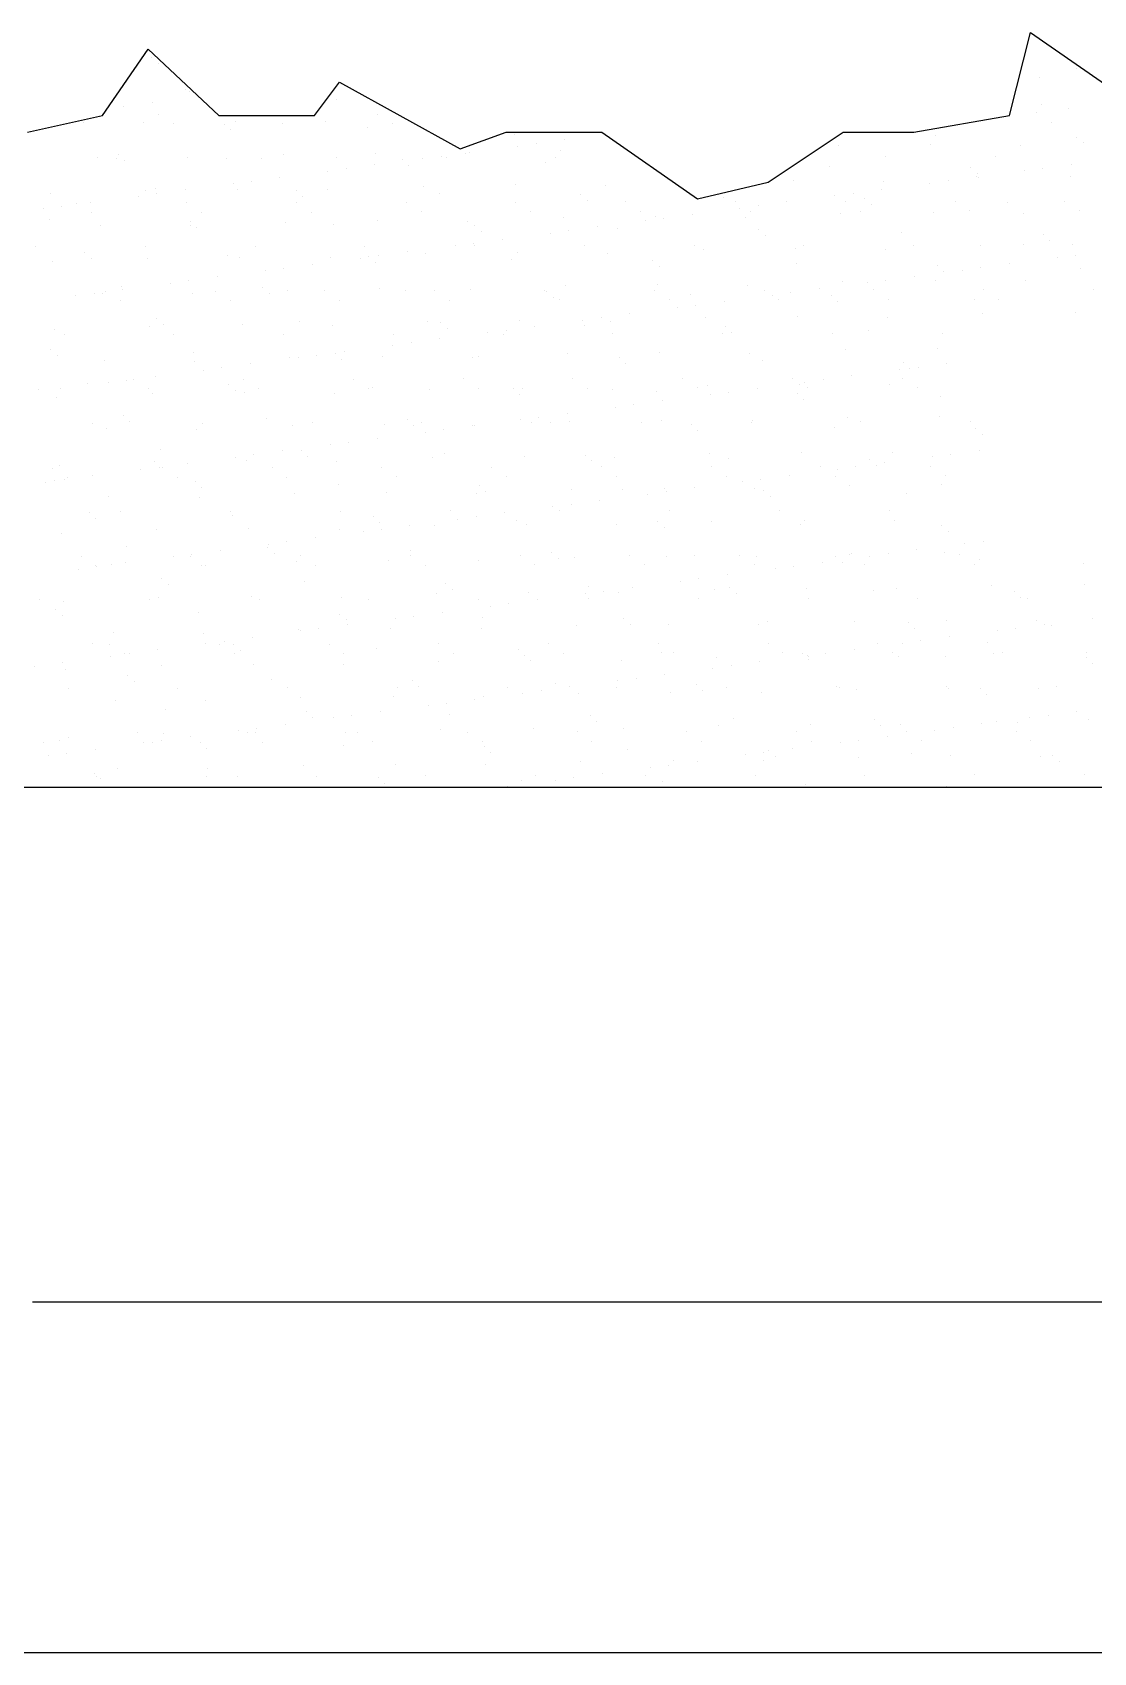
# Model space of a CAD drawing. Extents: x -115 to 23, y 4 to 69.
# Drawn here: x -16.477 to -14.972, y 44.039 to 46.338 of the extents above; entities that cross this region are included whole.
import ezdxf

# ---------------------------------------------------------------- set-up
doc = ezdxf.new("R2010")
doc.units = 0
doc.header["$MEASUREMENT"] = 0
doc.layers.get('0').update_dxf_attribs({"linetype": 'CONTINUOUS'})
doc.layers.add('DETALHES', color=6, linetype='CONTINUOUS')

msp = doc.modelspace()

# ---------------------------------------------------------------- linework, layer by layer
at = {"color": 0}
for p, q in [((-16.3072, 46.3016), (-16.3072, 46.3016)), ((-16.298, 46.2931), (-16.298, 46.2931)), ((-14.996, 46.2868), (-14.996, 46.2868)), ((-15.0489, 46.2737), (-15.0489, 46.2737)), ((-16.2592, 46.2563), (-16.2592, 46.2563)), ((-16.2545, 46.2533), (-16.2545, 46.2533)), ((-16.0452, 46.2431), (-16.0452, 46.2431)), ((-16.3469, 46.2322), (-16.3469, 46.2322)), ((-16.3063, 46.2376), (-16.3063, 46.2376)), ((-16.2983, 46.2211), (-16.2983, 46.2211)), ((-15.9869, 46.2217), (-15.9869, 46.2217)), ((-15.0526, 46.2234), (-15.0526, 46.2234)), ((-15.0452, 46.2348), (-15.0452, 46.2348)), ((-15.0071, 46.2295), (-15.0071, 46.2295)), ((-16.4048, 46.2094), (-16.4048, 46.2094)), ((-16.3195, 46.21), (-16.3195, 46.21)), ((-16.2772, 46.2077), (-16.2772, 46.2077)), ((-16.2047, 46.2076), (-16.2047, 46.2076)), ((-16.1955, 46.1992), (-16.1955, 46.1992)), ((-16.1886, 46.2117), (-16.1886, 46.2117)), ((-16.1215, 46.208), (-16.1215, 46.208)), ((-16.0607, 46.2111), (-16.0607, 46.2111)), ((-16.0017, 46.2032), (-16.0017, 46.2032)), ((-15.9658, 46.2083), (-15.9658, 46.2083)), ((-15.0315, 46.21), (-15.0315, 46.21)), ((-15.7924, 46.1931), (-15.7924, 46.1931)), ((-15.7885, 46.1763), (-15.7885, 46.1763)), ((-15.7624, 46.1797), (-15.7624, 46.1797)), ((-15.7218, 46.1851), (-15.7218, 46.1851)), ((-15.3334, 46.1766), (-15.3334, 46.1766)), ((-15.2025, 46.1783), (-15.2025, 46.1783)), ((-15.1955, 46.1909), (-15.1955, 46.1909)), ((-15.0746, 46.1777), (-15.0746, 46.1777)), ((-14.9954, 46.1892), (-14.9954, 46.1892)), ((-14.9862, 46.1808), (-14.9862, 46.1808)), ((-16.384, 46.1606), (-16.384, 46.1606)), ((-16.357, 46.1591), (-16.357, 46.1591)), ((-16.355, 46.1638), (-16.355, 46.1638)), ((-16.3458, 46.1553), (-16.3458, 46.1553)), ((-16.2561, 46.1599), (-16.2561, 46.1599)), ((-16.2013, 46.1593), (-16.2013, 46.1593)), ((-16.152, 46.1593), (-16.152, 46.1593)), ((-16.121, 46.1648), (-16.121, 46.1648)), ((-16.0456, 46.1596), (-16.0456, 46.1596)), ((-15.991, 46.1496), (-15.991, 46.1496)), ((-15.9901, 46.1665), (-15.9901, 46.1665)), ((-15.9519, 46.1576), (-15.9519, 46.1576)), ((-15.9427, 46.1492), (-15.9427, 46.1492)), ((-15.9231, 46.1586), (-15.9231, 46.1586)), ((-15.897, 46.162), (-15.897, 46.162)), ((-15.8899, 46.1599), (-15.8899, 46.1599)), ((-15.8622, 46.1659), (-15.8622, 46.1659)), ((-15.8564, 46.1674), (-15.8564, 46.1674)), ((-15.7489, 46.1532), (-15.7489, 46.1532)), ((-15.7342, 46.1602), (-15.7342, 46.1602)), ((-15.7272, 46.1707), (-15.7272, 46.1707)), ((-15.2671, 46.161), (-15.2671, 46.161)), ((-15.1113, 46.1613), (-15.1113, 46.1613)), ((-15.0028, 46.1503), (-15.0028, 46.1503)), ((-16.1662, 46.1266), (-16.1662, 46.1266)), ((-16.1256, 46.1319), (-16.1256, 46.1319)), ((-16.0576, 46.1409), (-16.0576, 46.1409)), ((-16.0316, 46.1443), (-16.0316, 46.1443)), ((-15.3978, 46.1272), (-15.3978, 46.1272)), ((-15.3458, 46.1471), (-15.3458, 46.1471)), ((-15.2699, 46.1266), (-15.2699, 46.1266)), ((-15.178, 46.1272), (-15.178, 46.1272)), ((-15.1457, 46.1453), (-15.1457, 46.1453)), ((-15.1373, 46.1326), (-15.1373, 46.1326)), ((-15.1365, 46.1369), (-15.1365, 46.1369)), ((-15.1349, 46.1314), (-15.1349, 46.1314)), ((-15.0694, 46.1415), (-15.0694, 46.1415)), ((-15.0434, 46.1449), (-15.0434, 46.1449)), ((-15.004, 46.1331), (-15.004, 46.1331)), ((-16.4514, 46.1088), (-16.4514, 46.1088)), ((-16.3268, 46.1054), (-16.3268, 46.1054)), ((-16.3164, 46.1137), (-16.3164, 46.1137)), ((-16.3023, 46.1155), (-16.3023, 46.1155)), ((-16.3008, 46.1089), (-16.3008, 46.1089)), ((-16.2602, 46.1142), (-16.2602, 46.1142)), ((-16.1922, 46.1231), (-16.1922, 46.1231)), ((-16.1855, 46.1153), (-16.1855, 46.1153)), ((-16.1022, 46.1137), (-16.1022, 46.1137)), ((-16.093, 46.1053), (-16.093, 46.1053)), ((-16.0576, 46.1147), (-16.0576, 46.1147)), ((-15.9225, 46.1196), (-15.9225, 46.1196)), ((-15.8992, 46.1093), (-15.8992, 46.1093)), ((-15.7916, 46.1213), (-15.7916, 46.1213)), ((-15.6991, 46.1076), (-15.6991, 46.1076)), ((-15.6637, 46.1207), (-15.6637, 46.1207)), ((-15.4961, 46.1032), (-15.4961, 46.1032)), ((-15.3386, 46.1061), (-15.3386, 46.1061)), ((-15.3126, 46.1095), (-15.3126, 46.1095)), ((-15.2719, 46.1149), (-15.2719, 46.1149)), ((-15.204, 46.1238), (-15.204, 46.1238)), ((-16.4614, 46.0877), (-16.4614, 46.0877)), ((-16.4354, 46.0911), (-16.4354, 46.0911)), ((-16.4136, 46.0956), (-16.4136, 46.0956)), ((-16.3947, 46.0965), (-16.3947, 46.0965)), ((-16.3925, 46.0822), (-16.3925, 46.0822)), ((-16.2579, 46.0959), (-16.2579, 46.0959)), ((-16.2368, 46.0825), (-16.2368, 46.0825)), ((-16.1022, 46.0962), (-16.1022, 46.0962)), ((-16.0811, 46.0828), (-16.0811, 46.0828)), ((-15.9465, 46.0965), (-15.9465, 46.0965)), ((-15.9254, 46.0831), (-15.9254, 46.0831)), ((-15.7908, 46.0968), (-15.7908, 46.0968)), ((-15.7697, 46.0833), (-15.7697, 46.0833)), ((-15.6899, 46.0992), (-15.6899, 46.0992)), ((-15.6351, 46.0971), (-15.6351, 46.0971)), ((-15.614, 46.0836), (-15.614, 46.0836)), ((-15.4794, 46.0973), (-15.4794, 46.0973)), ((-15.4732, 46.0884), (-15.4732, 46.0884)), ((-15.4583, 46.0839), (-15.4583, 46.0839)), ((-15.4472, 46.0918), (-15.4472, 46.0918)), ((-15.4065, 46.0971), (-15.4065, 46.0971)), ((-15.3302, 46.0803), (-15.3302, 46.0803)), ((-15.3237, 46.0976), (-15.3237, 46.0976)), ((-15.3026, 46.0842), (-15.3026, 46.0842)), ((-15.296, 46.1015), (-15.296, 46.1015)), ((-15.2868, 46.093), (-15.2868, 46.093)), ((-15.1993, 46.082), (-15.1993, 46.082)), ((-15.168, 46.0979), (-15.168, 46.0979)), ((-15.1469, 46.0845), (-15.1469, 46.0845)), ((-15.093, 46.097), (-15.093, 46.097)), ((-15.0714, 46.0814), (-15.0714, 46.0814)), ((-15.0122, 46.0982), (-15.0122, 46.0982)), ((-14.9912, 46.0847), (-14.9912, 46.0847)), ((-16.4526, 46.0716), (-16.4526, 46.0716)), ((-16.3808, 46.0642), (-16.3808, 46.0642)), ((-16.2529, 46.0636), (-16.2529, 46.0636)), ((-16.2525, 46.0699), (-16.2525, 46.0699)), ((-16.2433, 46.0614), (-16.2433, 46.0614)), ((-16.1179, 46.0685), (-16.1179, 46.0685)), ((-16.0495, 46.0654), (-16.0495, 46.0654)), ((-15.987, 46.0701), (-15.987, 46.0701)), ((-15.8591, 46.0695), (-15.8591, 46.0695)), ((-15.8494, 46.0637), (-15.8494, 46.0637)), ((-15.724, 46.0744), (-15.724, 46.0744)), ((-15.6757, 46.0617), (-15.6757, 46.0617)), ((-15.6464, 46.0593), (-15.6464, 46.0593)), ((-15.6078, 46.0706), (-15.6078, 46.0706)), ((-15.5932, 46.0761), (-15.5932, 46.0761)), ((-15.5818, 46.0741), (-15.5818, 46.0741)), ((-15.5411, 46.0794), (-15.5411, 46.0794)), ((-15.4653, 46.0754), (-15.4653, 46.0754)), ((-15.4463, 46.0576), (-15.4463, 46.0576)), ((-16.1609, 46.0341), (-16.1609, 46.0341)), ((-16.0052, 46.0344), (-16.0052, 46.0344)), ((-15.877, 46.0352), (-15.877, 46.0352)), ((-15.8509, 46.0386), (-15.8509, 46.0386)), ((-15.8495, 46.0347), (-15.8495, 46.0347)), ((-15.8402, 46.0553), (-15.8402, 46.0553)), ((-15.8103, 46.044), (-15.8103, 46.044)), ((-15.7424, 46.0529), (-15.7424, 46.0529)), ((-15.7163, 46.0563), (-15.7163, 46.0563)), ((-15.6938, 46.035), (-15.6938, 46.035)), ((-15.5381, 46.0353), (-15.5381, 46.0353)), ((-15.4371, 46.0491), (-15.4371, 46.0491)), ((-15.3824, 46.0355), (-15.3824, 46.0355)), ((-15.2433, 46.0532), (-15.2433, 46.0532)), ((-15.2267, 46.0358), (-15.2267, 46.0358)), ((-15.1317, 46.0351), (-15.1317, 46.0351)), ((-15.071, 46.0361), (-15.071, 46.0361)), ((-15.0432, 46.0514), (-15.0432, 46.0514)), ((-15.034, 46.043), (-15.034, 46.043)), ((-15.0008, 46.0368), (-15.0008, 46.0368)), ((-16.4723, 46.0336), (-16.4723, 46.0336)), ((-16.4483, 46.0125), (-16.4483, 46.0125)), ((-16.4028, 46.026), (-16.4028, 46.026)), ((-16.3936, 46.0175), (-16.3936, 46.0175)), ((-16.3166, 46.0338), (-16.3166, 46.0338)), ((-16.3132, 46.0173), (-16.3132, 46.0173)), ((-16.1998, 46.0216), (-16.1998, 46.0216)), ((-16.1823, 46.019), (-16.1823, 46.019)), ((-16.0544, 46.0184), (-16.0544, 46.0184)), ((-16.0116, 46.0175), (-16.0116, 46.0175)), ((-15.9997, 46.0198), (-15.9997, 46.0198)), ((-15.9905, 46.0114), (-15.9905, 46.0114)), ((-15.9855, 46.0209), (-15.9855, 46.0209)), ((-15.9449, 46.0263), (-15.9449, 46.0263)), ((-15.9194, 46.0233), (-15.9194, 46.0233)), ((-15.7967, 46.0154), (-15.7967, 46.0154)), ((-15.7885, 46.0249), (-15.7885, 46.0249)), ((-15.6606, 46.0243), (-15.6606, 46.0243)), ((-15.5966, 46.0137), (-15.5966, 46.0137)), ((-15.5255, 46.0292), (-15.5255, 46.0292)), ((-15.3947, 46.0308), (-15.3947, 46.0308)), ((-15.2668, 46.0302), (-15.2668, 46.0302)), ((-15.0233, 46.0181), (-15.0233, 46.0181)), ((-14.9973, 46.0215), (-14.9973, 46.0215)), ((-16.2141, 45.9908), (-16.2141, 45.9908)), ((-16.1461, 45.9998), (-16.1461, 45.9998)), ((-16.1201, 46.0032), (-16.1201, 46.0032)), ((-16.0795, 46.0085), (-16.0795, 46.0085)), ((-15.5874, 46.0053), (-15.5874, 46.0053)), ((-15.3936, 46.0093), (-15.3936, 46.0093)), ((-15.2258, 45.9915), (-15.2258, 45.9915)), ((-15.1935, 46.0076), (-15.1935, 46.0076)), ((-15.1843, 45.9991), (-15.1843, 45.9991)), ((-15.1579, 46.0004), (-15.1579, 46.0004)), ((-15.1319, 46.0038), (-15.1319, 46.0038)), ((-15.0912, 46.0092), (-15.0912, 46.0092)), ((-14.9905, 46.0031), (-14.9905, 46.0031)), ((-16.3893, 45.9677), (-16.3893, 45.9677)), ((-16.3777, 45.9679), (-16.3777, 45.9679)), ((-16.3732, 45.9704), (-16.3732, 45.9704)), ((-16.3501, 45.9777), (-16.3501, 45.9777)), ((-16.3486, 45.9731), (-16.3486, 45.9731)), ((-16.2807, 45.982), (-16.2807, 45.982)), ((-16.2547, 45.9855), (-16.2547, 45.9855)), ((-16.2498, 45.9673), (-16.2498, 45.9673)), ((-16.2175, 45.9707), (-16.2175, 45.9707)), ((-16.15, 45.976), (-16.15, 45.976)), ((-16.1408, 45.9675), (-16.1408, 45.9675)), ((-16.1147, 45.9721), (-16.1147, 45.9721)), ((-16.0618, 45.971), (-16.0618, 45.971)), ((-15.9838, 45.9738), (-15.9838, 45.9738)), ((-15.947, 45.9715), (-15.947, 45.9715)), ((-15.9061, 45.9713), (-15.9061, 45.9713)), ((-15.8559, 45.9732), (-15.8559, 45.9732)), ((-15.7504, 45.9716), (-15.7504, 45.9716)), ((-15.7469, 45.9698), (-15.7469, 45.9698)), ((-15.7209, 45.978), (-15.7209, 45.978)), ((-15.5947, 45.9718), (-15.5947, 45.9718)), ((-15.59, 45.9797), (-15.59, 45.9797)), ((-15.5439, 45.9654), (-15.5439, 45.9654)), ((-15.4621, 45.9791), (-15.4621, 45.9791)), ((-15.439, 45.9721), (-15.439, 45.9721)), ((-15.4011, 45.9684), (-15.4011, 45.9684)), ((-15.3604, 45.9737), (-15.3604, 45.9737)), ((-15.3271, 45.984), (-15.3271, 45.984)), ((-15.2925, 45.9827), (-15.2925, 45.9827)), ((-15.2833, 45.9724), (-15.2833, 45.9724)), ((-15.2665, 45.9861), (-15.2665, 45.9861)), ((-15.1962, 45.9856), (-15.1962, 45.9856)), ((-15.1276, 45.9727), (-15.1276, 45.9727)), ((-15.0683, 45.985), (-15.0683, 45.985)), ((-14.9719, 45.973), (-14.9719, 45.973)), ((-16.4153, 45.9643), (-16.4153, 45.9643)), ((-16.3521, 45.957), (-16.3521, 45.957)), ((-16.1964, 45.9573), (-16.1964, 45.9573)), ((-16.0407, 45.9576), (-16.0407, 45.9576)), ((-15.885, 45.9578), (-15.885, 45.9578)), ((-15.7377, 45.9614), (-15.7377, 45.9614)), ((-15.7293, 45.9581), (-15.7293, 45.9581)), ((-15.5736, 45.9584), (-15.5736, 45.9584)), ((-15.5617, 45.9472), (-15.5617, 45.9472)), ((-15.5357, 45.9507), (-15.5357, 45.9507)), ((-15.495, 45.956), (-15.495, 45.956)), ((-15.4271, 45.965), (-15.4271, 45.965)), ((-15.4179, 45.9587), (-15.4179, 45.9587)), ((-15.3438, 45.9637), (-15.3438, 45.9637)), ((-15.3346, 45.9552), (-15.3346, 45.9552)), ((-15.2622, 45.959), (-15.2622, 45.959)), ((-15.1408, 45.9593), (-15.1408, 45.9593)), ((-15.1065, 45.9593), (-15.1065, 45.9593)), ((-16.3101, 45.921), (-16.3101, 45.921)), ((-16.3003, 45.9321), (-16.3003, 45.9321)), ((-16.2911, 45.9236), (-16.2911, 45.9236)), ((-16.1792, 45.9227), (-16.1792, 45.9227)), ((-16.0973, 45.9276), (-16.0973, 45.9276)), ((-16.0513, 45.922), (-16.0513, 45.922)), ((-15.9162, 45.9269), (-15.9162, 45.9269)), ((-15.8972, 45.9259), (-15.8972, 45.9259)), ((-15.7853, 45.9286), (-15.7853, 45.9286)), ((-15.7642, 45.9206), (-15.7642, 45.9206)), ((-15.6963, 45.9295), (-15.6963, 45.9295)), ((-15.6942, 45.9215), (-15.6942, 45.9215)), ((-15.6702, 45.933), (-15.6702, 45.933)), ((-15.6574, 45.928), (-15.6574, 45.928)), ((-15.6296, 45.9383), (-15.6296, 45.9383)), ((-15.5224, 45.9328), (-15.5224, 45.9328)), ((-15.4941, 45.9198), (-15.4941, 45.9198)), ((-15.3915, 45.9345), (-15.3915, 45.9345)), ((-15.2636, 45.9339), (-15.2636, 45.9339)), ((-15.1286, 45.9388), (-15.1286, 45.9388)), ((-14.9977, 45.9404), (-14.9977, 45.9404)), ((-16.4451, 45.9161), (-16.4451, 45.9161)), ((-16.4319, 45.9084), (-16.4319, 45.9084)), ((-16.2762, 45.9086), (-16.2762, 45.9086)), ((-16.1205, 45.9089), (-16.1205, 45.9089)), ((-15.9648, 45.9092), (-15.9648, 45.9092)), ((-15.9394, 45.8975), (-15.9394, 45.8975)), ((-15.8988, 45.9029), (-15.8988, 45.9029)), ((-15.888, 45.9175), (-15.888, 45.9175)), ((-15.8309, 45.9118), (-15.8309, 45.9118)), ((-15.8091, 45.9095), (-15.8091, 45.9095)), ((-15.8048, 45.9152), (-15.8048, 45.9152)), ((-15.6534, 45.9098), (-15.6534, 45.9098)), ((-15.4977, 45.9101), (-15.4977, 45.9101)), ((-15.4849, 45.9113), (-15.4849, 45.9113)), ((-15.342, 45.9103), (-15.342, 45.9103)), ((-15.2911, 45.9154), (-15.2911, 45.9154)), ((-15.1863, 45.9106), (-15.1863, 45.9106)), ((-16.4506, 45.8882), (-16.4506, 45.8882)), ((-16.4414, 45.8797), (-16.4414, 45.8797)), ((-16.2476, 45.8838), (-16.2476, 45.8838)), ((-16.1116, 45.8758), (-16.1116, 45.8758)), ((-16.1, 45.8764), (-16.1, 45.8764)), ((-16.074, 45.8798), (-16.074, 45.8798)), ((-16.0475, 45.882), (-16.0475, 45.882)), ((-16.0383, 45.8736), (-16.0383, 45.8736)), ((-16.0334, 45.8851), (-16.0334, 45.8851)), ((-15.9807, 45.8775), (-15.9807, 45.8775)), ((-15.9655, 45.8941), (-15.9655, 45.8941)), ((-15.8528, 45.8768), (-15.8528, 45.8768)), ((-15.8445, 45.8776), (-15.8445, 45.8776)), ((-15.7177, 45.8817), (-15.7177, 45.8817)), ((-15.6445, 45.8759), (-15.6445, 45.8759)), ((-15.5869, 45.8834), (-15.5869, 45.8834)), ((-15.459, 45.8828), (-15.459, 45.8828)), ((-15.3239, 45.8876), (-15.3239, 45.8876)), ((-15.193, 45.8893), (-15.193, 45.8893)), ((-16.3745, 45.8715), (-16.3745, 45.8715)), ((-16.2466, 45.8709), (-16.2466, 45.8709)), ((-16.2346, 45.8587), (-16.2346, 45.8587)), ((-16.2086, 45.8621), (-16.2086, 45.8621)), ((-16.168, 45.8674), (-16.168, 45.8674)), ((-15.6352, 45.8675), (-15.6352, 45.8675)), ((-15.4414, 45.8715), (-15.4414, 45.8715)), ((-15.3143, 45.8504), (-15.3143, 45.8504)), ((-15.2464, 45.8593), (-15.2464, 45.8593)), ((-15.2414, 45.8698), (-15.2414, 45.8698)), ((-15.2321, 45.8613), (-15.2321, 45.8613)), ((-15.2204, 45.8627), (-15.2204, 45.8627)), ((-15.1797, 45.8681), (-15.1797, 45.8681)), ((-16.4675, 45.8315), (-16.4675, 45.8315)), ((-16.4371, 45.832), (-16.4371, 45.832)), ((-16.3979, 45.8399), (-16.3979, 45.8399)), ((-16.3692, 45.8409), (-16.3692, 45.8409)), ((-16.3432, 45.8444), (-16.3432, 45.8444)), ((-16.3328, 45.8452), (-16.3328, 45.8452)), ((-16.3118, 45.8318), (-16.3118, 45.8318)), ((-16.3025, 45.8497), (-16.3025, 45.8497)), ((-16.1979, 45.8382), (-16.1979, 45.8382)), ((-16.1886, 45.8297), (-16.1886, 45.8297)), ((-16.1771, 45.8455), (-16.1771, 45.8455)), ((-16.1561, 45.8321), (-16.1561, 45.8321)), ((-16.0214, 45.8458), (-16.0214, 45.8458)), ((-16.0003, 45.8324), (-16.0003, 45.8324)), ((-15.9948, 45.8337), (-15.9948, 45.8337)), ((-15.9131, 45.8306), (-15.9131, 45.8306)), ((-15.8657, 45.8461), (-15.8657, 45.8461)), ((-15.8446, 45.8326), (-15.8446, 45.8326)), ((-15.7948, 45.832), (-15.7948, 45.832)), ((-15.7822, 45.8322), (-15.7822, 45.8322)), ((-15.71, 45.8464), (-15.71, 45.8464)), ((-15.6889, 45.8329), (-15.6889, 45.8329)), ((-15.6543, 45.8316), (-15.6543, 45.8316)), ((-15.5917, 45.8276), (-15.5917, 45.8276)), ((-15.5543, 45.8466), (-15.5543, 45.8466)), ((-15.5332, 45.8332), (-15.5332, 45.8332)), ((-15.5192, 45.8365), (-15.5192, 45.8365)), ((-15.4896, 45.8273), (-15.4896, 45.8273)), ((-15.4489, 45.8326), (-15.4489, 45.8326)), ((-15.3986, 45.8469), (-15.3986, 45.8469)), ((-15.3884, 45.8382), (-15.3884, 45.8382)), ((-15.381, 45.8416), (-15.381, 45.8416)), ((-15.3775, 45.8335), (-15.3775, 45.8335)), ((-15.355, 45.845), (-15.355, 45.845)), ((-15.2605, 45.8376), (-15.2605, 45.8376)), ((-15.2429, 45.8472), (-15.2429, 45.8472)), ((-15.2218, 45.8338), (-15.2218, 45.8338)), ((-16.442, 45.8198), (-16.442, 45.8198)), ((-16.3069, 45.8247), (-16.3069, 45.8247)), ((-16.176, 45.8263), (-16.176, 45.8263)), ((-16.0481, 45.8257), (-16.0481, 45.8257)), ((-15.7855, 45.8236), (-15.7855, 45.8236)), ((-15.6502, 45.8061), (-15.6502, 45.8061)), ((-15.6241, 45.8096), (-15.6241, 45.8096)), ((-15.5835, 45.8149), (-15.5835, 45.8149)), ((-15.5156, 45.8239), (-15.5156, 45.8239)), ((-15.3917, 45.8259), (-15.3917, 45.8259)), ((-15.3825, 45.8174), (-15.3825, 45.8174)), ((-15.1886, 45.8215), (-15.1886, 45.8215)), ((-16.3916, 45.7832), (-16.3916, 45.7832)), ((-16.3482, 45.7943), (-16.3482, 45.7943)), ((-16.3389, 45.7858), (-16.3389, 45.7858)), ((-16.2359, 45.7834), (-16.2359, 45.7834)), ((-16.1451, 45.7899), (-16.1451, 45.7899)), ((-16.0801, 45.7837), (-16.0801, 45.7837)), ((-15.9451, 45.7881), (-15.9451, 45.7881)), ((-15.9244, 45.784), (-15.9244, 45.784)), ((-15.7848, 45.7884), (-15.7848, 45.7884)), ((-15.7687, 45.7843), (-15.7687, 45.7843)), ((-15.7587, 45.7918), (-15.7587, 45.7918)), ((-15.742, 45.7837), (-15.742, 45.7837)), ((-15.7181, 45.7972), (-15.7181, 45.7972)), ((-15.7146, 45.7854), (-15.7146, 45.7854)), ((-15.613, 45.7846), (-15.613, 45.7846)), ((-15.5837, 45.787), (-15.5837, 45.787)), ((-15.542, 45.782), (-15.542, 45.782)), ((-15.4573, 45.7849), (-15.4573, 45.7849)), ((-15.4558, 45.7864), (-15.4558, 45.7864)), ((-15.3208, 45.7913), (-15.3208, 45.7913)), ((-15.3016, 45.7851), (-15.3016, 45.7851)), ((-15.1899, 45.793), (-15.1899, 45.793)), ((-15.1459, 45.7854), (-15.1459, 45.7854)), ((-16.3714, 45.7752), (-16.3714, 45.7752)), ((-16.2435, 45.7746), (-16.2435, 45.7746)), ((-16.1084, 45.7794), (-16.1084, 45.7794)), ((-15.9873, 45.7618), (-15.9873, 45.7618)), ((-15.9775, 45.7811), (-15.9775, 45.7811)), ((-15.9359, 45.7797), (-15.9359, 45.7797)), ((-15.9194, 45.7707), (-15.9194, 45.7707)), ((-15.8933, 45.7741), (-15.8933, 45.7741)), ((-15.8527, 45.7795), (-15.8527, 45.7795)), ((-15.8496, 45.7805), (-15.8496, 45.7805)), ((-15.5328, 45.7736), (-15.5328, 45.7736)), ((-15.339, 45.7776), (-15.339, 45.7776)), ((-15.1389, 45.7759), (-15.1389, 45.7759)), ((-15.1297, 45.7674), (-15.1297, 45.7674)), ((-16.2954, 45.746), (-16.2954, 45.746)), ((-16.1885, 45.7353), (-16.1885, 45.7353)), ((-16.1625, 45.7387), (-16.1625, 45.7387)), ((-16.1219, 45.744), (-16.1219, 45.744)), ((-16.0954, 45.7443), (-16.0954, 45.7443)), ((-16.0862, 45.7358), (-16.0862, 45.7358)), ((-16.0539, 45.753), (-16.0539, 45.753)), ((-16.0279, 45.7564), (-16.0279, 45.7564)), ((-15.8924, 45.7398), (-15.8924, 45.7398)), ((-15.779, 45.7359), (-15.779, 45.7359)), ((-15.6923, 45.7381), (-15.6923, 45.7381)), ((-15.6511, 45.7353), (-15.6511, 45.7353)), ((-15.5161, 45.7402), (-15.5161, 45.7402)), ((-15.3852, 45.7418), (-15.3852, 45.7418)), ((-15.2573, 45.7412), (-15.2573, 45.7412)), ((-15.2003, 45.7359), (-15.2003, 45.7359)), ((-15.1743, 45.7393), (-15.1743, 45.7393)), ((-15.1336, 45.7447), (-15.1336, 45.7447)), ((-16.4482, 45.7197), (-16.4482, 45.7197)), ((-16.4388, 45.7234), (-16.4388, 45.7234)), ((-16.3231, 45.7175), (-16.3231, 45.7175)), ((-16.3038, 45.7283), (-16.3038, 45.7283)), ((-16.2971, 45.721), (-16.2971, 45.721)), ((-16.2925, 45.72), (-16.2925, 45.72)), ((-16.2564, 45.7263), (-16.2564, 45.7263)), ((-16.1729, 45.73), (-16.1729, 45.73)), ((-16.1368, 45.7203), (-16.1368, 45.7203)), ((-16.045, 45.7294), (-16.045, 45.7294)), ((-15.981, 45.7206), (-15.981, 45.7206)), ((-15.9099, 45.7342), (-15.9099, 45.7342)), ((-15.8253, 45.7209), (-15.8253, 45.7209)), ((-15.6831, 45.7297), (-15.6831, 45.7297)), ((-15.6696, 45.7212), (-15.6696, 45.7212)), ((-15.5139, 45.7214), (-15.5139, 45.7214)), ((-15.4893, 45.7337), (-15.4893, 45.7337)), ((-15.3582, 45.7217), (-15.3582, 45.7217)), ((-15.3349, 45.7182), (-15.3349, 45.7182)), ((-15.3089, 45.7216), (-15.3089, 45.7216)), ((-15.2892, 45.732), (-15.2892, 45.732)), ((-15.28, 45.7235), (-15.28, 45.7235)), ((-15.2682, 45.727), (-15.2682, 45.727)), ((-15.2025, 45.722), (-15.2025, 45.722)), ((-16.4577, 45.6998), (-16.4577, 45.6998)), ((-16.4458, 45.7021), (-16.4458, 45.7021)), ((-16.4317, 45.7033), (-16.4317, 45.7033)), ((-16.4271, 45.7063), (-16.4271, 45.7063)), ((-16.391, 45.7086), (-16.391, 45.7086)), ((-16.2714, 45.7066), (-16.2714, 45.7066)), ((-16.2457, 45.7004), (-16.2457, 45.7004)), ((-16.2365, 45.6919), (-16.2365, 45.6919)), ((-16.1157, 45.7069), (-16.1157, 45.7069)), ((-16.0427, 45.6959), (-16.0427, 45.6959)), ((-15.96, 45.7072), (-15.96, 45.7072)), ((-15.8426, 45.6942), (-15.8426, 45.6942)), ((-15.8043, 45.7074), (-15.8043, 45.7074)), ((-15.6486, 45.7077), (-15.6486, 45.7077)), ((-15.6396, 45.6898), (-15.6396, 45.6898)), ((-15.5806, 45.6907), (-15.5806, 45.6907)), ((-15.5374, 45.6915), (-15.5374, 45.6915)), ((-15.4928, 45.708), (-15.4928, 45.708)), ((-15.4695, 45.7005), (-15.4695, 45.7005)), ((-15.4527, 45.6901), (-15.4527, 45.6901)), ((-15.4435, 45.7039), (-15.4435, 45.7039)), ((-15.4028, 45.7092), (-15.4028, 45.7092)), ((-15.3371, 45.7083), (-15.3371, 45.7083)), ((-15.3176, 45.6949), (-15.3176, 45.6949)), ((-15.1867, 45.6966), (-15.1867, 45.6966)), ((-15.1814, 45.7086), (-15.1814, 45.7086)), ((-16.3682, 45.6788), (-16.3682, 45.6788)), ((-16.2403, 45.6782), (-16.2403, 45.6782)), ((-16.1053, 45.6831), (-16.1053, 45.6831)), ((-15.9744, 45.6848), (-15.9744, 45.6848)), ((-15.8465, 45.6842), (-15.8465, 45.6842)), ((-15.8334, 45.6858), (-15.8334, 45.6858)), ((-15.7126, 45.6685), (-15.7126, 45.6685)), ((-15.7114, 45.689), (-15.7114, 45.689)), ((-15.672, 45.6738), (-15.672, 45.6738)), ((-15.6041, 45.6828), (-15.6041, 45.6828)), ((-15.578, 45.6862), (-15.578, 45.6862)), ((-15.4395, 45.6881), (-15.4395, 45.6881)), ((-15.4303, 45.6796), (-15.4303, 45.6796)), ((-15.2365, 45.6837), (-15.2365, 45.6837)), ((-16.396, 45.6565), (-16.396, 45.6565)), ((-16.3868, 45.648), (-16.3868, 45.648)), ((-16.3512, 45.6579), (-16.3512, 45.6579)), ((-16.1955, 45.6582), (-16.1955, 45.6582)), ((-16.193, 45.6521), (-16.193, 45.6521)), ((-16.0398, 45.6585), (-16.0398, 45.6585)), ((-15.9929, 45.6503), (-15.9929, 45.6503)), ((-15.8841, 45.6588), (-15.8841, 45.6588)), ((-15.8733, 45.6473), (-15.8733, 45.6473)), ((-15.8472, 45.6507), (-15.8472, 45.6507)), ((-15.8066, 45.6561), (-15.8066, 45.6561)), ((-15.7899, 45.6459), (-15.7899, 45.6459)), ((-15.7387, 45.665), (-15.7387, 45.665)), ((-15.7284, 45.6591), (-15.7284, 45.6591)), ((-15.5898, 45.6442), (-15.5898, 45.6442)), ((-15.5726, 45.6594), (-15.5726, 45.6594)), ((-15.5129, 45.6438), (-15.5129, 45.6438)), ((-15.4169, 45.6596), (-15.4169, 45.6596)), ((-15.3821, 45.6455), (-15.3821, 45.6455)), ((-15.2612, 45.6599), (-15.2612, 45.6599)), ((-15.2542, 45.6449), (-15.2542, 45.6449)), ((-16.4357, 45.6271), (-16.4357, 45.6271)), ((-16.3006, 45.632), (-16.3006, 45.632)), ((-16.1697, 45.6336), (-16.1697, 45.6336)), ((-16.0758, 45.6207), (-16.0758, 45.6207)), ((-16.0418, 45.633), (-16.0418, 45.633)), ((-16.0078, 45.6296), (-16.0078, 45.6296)), ((-15.9837, 45.6419), (-15.9837, 45.6419)), ((-15.9818, 45.633), (-15.9818, 45.633)), ((-15.9412, 45.6384), (-15.9412, 45.6384)), ((-15.9068, 45.6379), (-15.9068, 45.6379)), ((-15.7759, 45.6396), (-15.7759, 45.6396)), ((-15.648, 45.6389), (-15.648, 45.6389)), ((-15.5806, 45.6358), (-15.5806, 45.6358)), ((-15.3868, 45.6398), (-15.3868, 45.6398)), ((-15.1867, 45.6381), (-15.1867, 45.6381)), ((-15.1775, 45.6296), (-15.1775, 45.6296)), ((-16.3433, 45.6082), (-16.3433, 45.6082)), ((-16.251, 45.5976), (-16.251, 45.5976)), ((-16.2103, 45.6029), (-16.2103, 45.6029)), ((-16.1432, 45.6065), (-16.1432, 45.6065)), ((-16.1424, 45.6119), (-16.1424, 45.6119)), ((-16.134, 45.598), (-16.134, 45.598)), ((-16.1164, 45.6153), (-16.1164, 45.6153)), ((-15.9402, 45.602), (-15.9402, 45.602)), ((-15.7401, 45.6003), (-15.7401, 45.6003)), ((-15.3145, 45.5986), (-15.3145, 45.5986)), ((-15.2628, 45.5982), (-15.2628, 45.5982)), ((-15.2221, 45.6036), (-15.2221, 45.6036)), ((-15.1836, 45.6003), (-15.1836, 45.6003)), ((-15.1542, 45.6125), (-15.1542, 45.6125)), ((-15.1282, 45.6159), (-15.1282, 45.6159)), ((-16.4116, 45.5764), (-16.4116, 45.5764)), ((-16.4078, 45.5945), (-16.4078, 45.5945)), ((-16.3867, 45.5811), (-16.3867, 45.5811)), ((-16.3856, 45.5799), (-16.3856, 45.5799)), ((-16.3651, 45.5825), (-16.3651, 45.5825)), ((-16.3449, 45.5852), (-16.3449, 45.5852)), ((-16.277, 45.5942), (-16.277, 45.5942)), ((-16.2521, 45.5948), (-16.2521, 45.5948)), ((-16.2372, 45.5819), (-16.2372, 45.5819)), ((-16.231, 45.5814), (-16.231, 45.5814)), ((-16.1021, 45.5868), (-16.1021, 45.5868)), ((-16.0964, 45.5951), (-16.0964, 45.5951)), ((-16.0753, 45.5817), (-16.0753, 45.5817)), ((-15.9712, 45.5884), (-15.9712, 45.5884)), ((-15.9407, 45.5954), (-15.9407, 45.5954)), ((-15.9196, 45.5819), (-15.9196, 45.5819)), ((-15.8433, 45.5878), (-15.8433, 45.5878)), ((-15.785, 45.5957), (-15.785, 45.5957)), ((-15.7639, 45.5822), (-15.7639, 45.5822)), ((-15.7309, 45.5919), (-15.7309, 45.5919)), ((-15.7083, 45.5927), (-15.7083, 45.5927)), ((-15.6293, 45.5959), (-15.6293, 45.5959)), ((-15.6082, 45.5825), (-15.6082, 45.5825)), ((-15.5774, 45.5944), (-15.5774, 45.5944)), ((-15.5371, 45.5959), (-15.5371, 45.5959)), ((-15.4735, 45.5962), (-15.4735, 45.5962)), ((-15.4525, 45.5828), (-15.4525, 45.5828)), ((-15.4495, 45.5937), (-15.4495, 45.5937)), ((-15.4234, 45.5771), (-15.4234, 45.5771)), ((-15.3974, 45.5805), (-15.3974, 45.5805)), ((-15.3567, 45.5859), (-15.3567, 45.5859)), ((-15.337, 45.5942), (-15.337, 45.5942)), ((-15.3278, 45.5857), (-15.3278, 45.5857)), ((-15.3178, 45.5965), (-15.3178, 45.5965)), ((-15.2968, 45.5831), (-15.2968, 45.5831)), ((-15.2888, 45.5948), (-15.2888, 45.5948)), ((-15.1621, 45.5968), (-15.1621, 45.5968)), ((-15.141, 45.5834), (-15.141, 45.5834)), ((-15.134, 45.5898), (-15.134, 45.5898)), ((-14.9853, 45.5836), (-14.9853, 45.5836)), ((-16.2935, 45.5626), (-16.2935, 45.5626)), ((-16.2843, 45.5541), (-16.2843, 45.5541)), ((-16.0905, 45.5582), (-16.0905, 45.5582)), ((-15.8904, 45.5564), (-15.8904, 45.5564)), ((-15.6874, 45.552), (-15.6874, 45.552)), ((-15.558, 45.5594), (-15.558, 45.5594)), ((-15.5319, 45.5628), (-15.5319, 45.5628)), ((-15.4913, 45.5681), (-15.4913, 45.5681)), ((-15.116, 45.5534), (-15.116, 45.5534)), ((-14.9851, 45.5551), (-14.9851, 45.5551)), ((-16.4665, 45.5325), (-16.4665, 45.5325)), ((-16.4325, 45.5308), (-16.4325, 45.5308)), ((-16.3108, 45.5327), (-16.3108, 45.5327)), ((-16.2975, 45.5356), (-16.2975, 45.5356)), ((-16.1666, 45.5373), (-16.1666, 45.5373)), ((-16.1551, 45.533), (-16.1551, 45.533)), ((-16.0387, 45.5367), (-16.0387, 45.5367)), ((-15.9994, 45.5333), (-15.9994, 45.5333)), ((-15.9036, 45.5416), (-15.9036, 45.5416)), ((-15.8812, 45.548), (-15.8812, 45.548)), ((-15.8437, 45.5336), (-15.8437, 45.5336)), ((-15.7727, 45.5432), (-15.7727, 45.5432)), ((-15.7605, 45.5327), (-15.7605, 45.5327)), ((-15.6926, 45.5416), (-15.6926, 45.5416)), ((-15.688, 45.5339), (-15.688, 45.5339)), ((-15.6665, 45.5451), (-15.6665, 45.5451)), ((-15.6448, 45.5426), (-15.6448, 45.5426)), ((-15.6259, 45.5504), (-15.6259, 45.5504)), ((-15.5323, 45.5342), (-15.5323, 45.5342)), ((-15.5098, 45.5475), (-15.5098, 45.5475)), ((-15.4873, 45.5503), (-15.4873, 45.5503)), ((-15.4781, 45.5419), (-15.4781, 45.5419)), ((-15.3789, 45.5491), (-15.3789, 45.5491)), ((-15.3766, 45.5344), (-15.3766, 45.5344)), ((-15.2843, 45.5459), (-15.2843, 45.5459)), ((-15.251, 45.5485), (-15.251, 45.5485)), ((-15.2209, 45.5347), (-15.2209, 45.5347)), ((-15.0842, 45.5442), (-15.0842, 45.5442)), ((-15.075, 45.5357), (-15.075, 45.5357)), ((-15.0651, 45.535), (-15.0651, 45.535)), ((-16.4438, 45.5187), (-16.4438, 45.5187)), ((-16.4346, 45.5103), (-16.4346, 45.5103)), ((-16.2408, 45.5143), (-16.2408, 45.5143)), ((-16.0407, 45.5126), (-16.0407, 45.5126)), ((-15.9617, 45.5062), (-15.9617, 45.5062)), ((-15.9357, 45.5096), (-15.9357, 45.5096)), ((-15.8951, 45.515), (-15.8951, 45.515)), ((-15.8377, 45.5081), (-15.8377, 45.5081)), ((-15.8272, 45.5239), (-15.8272, 45.5239)), ((-15.8011, 45.5274), (-15.8011, 45.5274)), ((-15.6376, 45.5064), (-15.6376, 45.5064)), ((-14.9735, 45.5068), (-14.9735, 45.5068)), ((-16.3619, 45.4862), (-16.3619, 45.4862)), ((-16.234, 45.4856), (-16.234, 45.4856)), ((-16.099, 45.4904), (-16.099, 45.4904)), ((-16.0963, 45.4885), (-16.0963, 45.4885)), ((-16.0703, 45.4919), (-16.0703, 45.4919)), ((-16.0315, 45.5041), (-16.0315, 45.5041)), ((-16.0297, 45.4973), (-16.0297, 45.4973)), ((-15.9681, 45.4921), (-15.9681, 45.4921)), ((-15.8402, 45.4915), (-15.8402, 45.4915)), ((-15.7051, 45.4963), (-15.7051, 45.4963)), ((-15.6284, 45.498), (-15.6284, 45.498)), ((-15.5743, 45.498), (-15.5743, 45.498)), ((-15.4464, 45.4974), (-15.4464, 45.4974)), ((-15.4346, 45.502), (-15.4346, 45.502)), ((-15.3113, 45.5023), (-15.3113, 45.5023)), ((-15.2345, 45.5003), (-15.2345, 45.5003)), ((-15.2253, 45.4918), (-15.2253, 45.4918)), ((-15.1804, 45.5039), (-15.1804, 45.5039)), ((-15.1081, 45.4891), (-15.1081, 45.4891)), ((-15.0821, 45.4926), (-15.0821, 45.4926)), ((-15.0525, 45.5033), (-15.0525, 45.5033)), ((-15.0414, 45.4979), (-15.0414, 45.4979)), ((-15.0315, 45.4959), (-15.0315, 45.4959)), ((-16.3911, 45.4704), (-16.3911, 45.4704)), ((-16.3674, 45.4693), (-16.3674, 45.4693)), ((-16.2988, 45.4618), (-16.2988, 45.4618)), ((-16.2309, 45.4708), (-16.2309, 45.4708)), ((-16.2117, 45.4696), (-16.2117, 45.4696)), ((-16.2049, 45.4742), (-16.2049, 45.4742)), ((-16.191, 45.4687), (-16.191, 45.4687)), ((-16.1818, 45.4602), (-16.1818, 45.4602)), ((-16.1642, 45.4795), (-16.1642, 45.4795)), ((-16.056, 45.4699), (-16.056, 45.4699)), ((-15.988, 45.4643), (-15.988, 45.4643)), ((-15.9003, 45.4702), (-15.9003, 45.4702)), ((-15.7879, 45.4625), (-15.7879, 45.4625)), ((-15.7446, 45.4705), (-15.7446, 45.4705)), ((-15.5889, 45.4707), (-15.5889, 45.4707)), ((-15.4332, 45.471), (-15.4332, 45.471)), ((-15.3106, 45.4625), (-15.3106, 45.4625)), ((-15.2775, 45.4713), (-15.2775, 45.4713)), ((-15.2427, 45.4714), (-15.2427, 45.4714)), ((-15.2167, 45.4748), (-15.2167, 45.4748)), ((-15.176, 45.4802), (-15.176, 45.4802)), ((-15.1218, 45.4716), (-15.1218, 45.4716)), ((-16.4741, 45.4388), (-16.4741, 45.4388)), ((-16.4334, 45.4441), (-16.4334, 45.4441)), ((-16.3655, 45.453), (-16.3655, 45.453)), ((-16.3463, 45.4559), (-16.3463, 45.4559)), ((-16.3395, 45.4565), (-16.3395, 45.4565)), ((-16.2943, 45.4393), (-16.2943, 45.4393)), ((-16.1906, 45.4562), (-16.1906, 45.4562)), ((-16.1634, 45.441), (-16.1634, 45.441)), ((-16.0355, 45.4403), (-16.0355, 45.4403)), ((-16.0349, 45.4565), (-16.0349, 45.4565)), ((-15.9005, 45.4452), (-15.9005, 45.4452)), ((-15.8792, 45.4567), (-15.8792, 45.4567)), ((-15.7787, 45.4541), (-15.7787, 45.4541)), ((-15.7696, 45.4469), (-15.7696, 45.4469)), ((-15.7235, 45.457), (-15.7235, 45.457)), ((-15.6417, 45.4463), (-15.6417, 45.4463)), ((-15.5849, 45.4581), (-15.5849, 45.4581)), ((-15.5678, 45.4573), (-15.5678, 45.4573)), ((-15.5067, 45.4511), (-15.5067, 45.4511)), ((-15.4858, 45.4394), (-15.4858, 45.4394)), ((-15.4452, 45.4448), (-15.4452, 45.4448)), ((-15.4121, 45.4576), (-15.4121, 45.4576)), ((-15.3848, 45.4564), (-15.3848, 45.4564)), ((-15.3773, 45.4537), (-15.3773, 45.4537)), ((-15.3758, 45.4528), (-15.3758, 45.4528)), ((-15.3756, 45.4479), (-15.3756, 45.4479)), ((-15.3513, 45.4571), (-15.3513, 45.4571)), ((-15.2564, 45.4579), (-15.2564, 45.4579)), ((-15.2479, 45.4522), (-15.2479, 45.4522)), ((-15.1818, 45.452), (-15.1818, 45.452)), ((-15.1128, 45.4571), (-15.1128, 45.4571)), ((-15.1007, 45.4582), (-15.1007, 45.4582)), ((-14.9819, 45.4587), (-14.9819, 45.4587)), ((-14.9817, 45.4503), (-14.9817, 45.4503)), ((-14.9725, 45.4418), (-14.9725, 45.4418)), ((-16.4294, 45.4344), (-16.4294, 45.4344)), ((-16.3413, 45.4248), (-16.3413, 45.4248)), ((-16.3321, 45.4163), (-16.3321, 45.4163)), ((-16.1383, 45.4204), (-16.1383, 45.4204)), ((-15.9382, 45.4186), (-15.9382, 45.4186)), ((-15.7352, 45.4142), (-15.7352, 45.4142)), ((-15.6465, 45.4183), (-15.6465, 45.4183)), ((-15.6204, 45.4217), (-15.6204, 45.4217)), ((-15.5798, 45.427), (-15.5798, 45.427)), ((-15.5119, 45.436), (-15.5119, 45.436)), ((-16.4261, 45.4073), (-16.4261, 45.4073)), ((-16.2704, 45.4075), (-16.2704, 45.4075)), ((-16.1147, 45.4078), (-16.1147, 45.4078)), ((-16.0958, 45.3941), (-16.0958, 45.3941)), ((-15.9649, 45.3957), (-15.9649, 45.3957)), ((-15.959, 45.4081), (-15.959, 45.4081)), ((-15.929, 45.4102), (-15.929, 45.4102)), ((-15.849, 45.3916), (-15.849, 45.3916)), ((-15.837, 45.3951), (-15.837, 45.3951)), ((-15.8033, 45.4084), (-15.8033, 45.4084)), ((-15.7811, 45.4005), (-15.7811, 45.4005)), ((-15.755, 45.404), (-15.755, 45.404)), ((-15.7144, 45.4093), (-15.7144, 45.4093)), ((-15.702, 45.4), (-15.702, 45.4)), ((-15.6476, 45.4087), (-15.6476, 45.4087)), ((-15.5711, 45.4017), (-15.5711, 45.4017)), ((-15.5351, 45.4125), (-15.5351, 45.4125)), ((-15.5259, 45.4041), (-15.5259, 45.4041)), ((-15.4919, 45.409), (-15.4919, 45.409)), ((-15.4432, 45.4011), (-15.4432, 45.4011)), ((-15.3362, 45.4092), (-15.3362, 45.4092)), ((-15.3321, 45.4081), (-15.3321, 45.4081)), ((-15.3082, 45.4059), (-15.3082, 45.4059)), ((-15.1805, 45.4095), (-15.1805, 45.4095)), ((-15.1773, 45.4076), (-15.1773, 45.4076)), ((-15.132, 45.4064), (-15.132, 45.4064)), ((-15.1228, 45.3979), (-15.1228, 45.3979)), ((-15.0494, 45.407), (-15.0494, 45.407)), ((-15.0248, 45.4098), (-15.0248, 45.4098)), ((-16.3588, 45.3898), (-16.3588, 45.3898)), ((-16.2886, 45.3765), (-16.2886, 45.3765)), ((-16.2309, 45.3892), (-16.2309, 45.3892)), ((-16.0885, 45.3748), (-16.0885, 45.3748)), ((-16.0242, 45.3685), (-16.0242, 45.3685)), ((-15.9836, 45.3739), (-15.9836, 45.3739)), ((-15.9156, 45.3828), (-15.9156, 45.3828)), ((-15.8896, 45.3862), (-15.8896, 45.3862)), ((-15.8855, 45.3703), (-15.8855, 45.3703)), ((-15.6854, 45.3686), (-15.6854, 45.3686)), ((-15.036, 45.3692), (-15.036, 45.3692)), ((-14.9953, 45.3745), (-14.9953, 45.3745)), ((-16.1848, 45.3474), (-16.1848, 45.3474)), ((-16.1603, 45.3446), (-16.1603, 45.3446)), ((-16.1588, 45.3508), (-16.1588, 45.3508)), ((-16.1181, 45.3562), (-16.1181, 45.3562)), ((-16.0793, 45.3663), (-16.0793, 45.3663)), ((-16.0502, 45.3651), (-16.0502, 45.3651)), ((-16.0156, 45.3447), (-16.0156, 45.3447)), ((-15.8973, 45.3489), (-15.8973, 45.3489)), ((-15.8599, 45.345), (-15.8599, 45.345)), ((-15.7665, 45.3505), (-15.7665, 45.3505)), ((-15.7042, 45.3453), (-15.7042, 45.3453)), ((-15.6762, 45.3602), (-15.6762, 45.3602)), ((-15.6385, 45.3499), (-15.6385, 45.3499)), ((-15.5485, 45.3455), (-15.5485, 45.3455)), ((-15.5035, 45.3548), (-15.5035, 45.3548)), ((-15.4824, 45.3642), (-15.4824, 45.3642)), ((-15.3928, 45.3458), (-15.3928, 45.3458)), ((-15.3726, 45.3565), (-15.3726, 45.3565)), ((-15.2824, 45.3625), (-15.2824, 45.3625)), ((-15.2731, 45.354), (-15.2731, 45.354)), ((-15.2447, 45.3558), (-15.2447, 45.3558)), ((-15.2371, 45.3461), (-15.2371, 45.3461)), ((-15.1966, 45.348), (-15.1966, 45.348)), ((-15.1706, 45.3514), (-15.1706, 45.3514)), ((-15.1299, 45.3568), (-15.1299, 45.3568)), ((-15.1097, 45.3607), (-15.1097, 45.3607)), ((-15.0814, 45.3464), (-15.0814, 45.3464)), ((-15.0793, 45.3581), (-15.0793, 45.3581)), ((-15.062, 45.3657), (-15.062, 45.3657)), ((-14.9788, 45.3624), (-14.9788, 45.3624)), ((-16.4616, 45.3304), (-16.4616, 45.3304)), ((-16.4389, 45.3326), (-16.4389, 45.3326)), ((-16.4262, 45.3381), (-16.4262, 45.3381)), ((-16.327, 45.3441), (-16.327, 45.3441)), ((-16.3194, 45.3297), (-16.3194, 45.3297)), ((-16.3059, 45.3307), (-16.3059, 45.3307)), ((-16.2934, 45.3331), (-16.2934, 45.3331)), ((-16.2912, 45.3429), (-16.2912, 45.3429)), ((-16.2527, 45.3384), (-16.2527, 45.3384)), ((-16.2388, 45.3309), (-16.2388, 45.3309)), ((-16.2296, 45.3224), (-16.2296, 45.3224)), ((-16.1713, 45.3444), (-16.1713, 45.3444)), ((-16.1502, 45.331), (-16.1502, 45.331)), ((-16.0358, 45.3265), (-16.0358, 45.3265)), ((-16.0324, 45.344), (-16.0324, 45.344)), ((-15.9945, 45.3313), (-15.9945, 45.3313)), ((-15.8388, 45.3315), (-15.8388, 45.3315)), ((-15.8358, 45.3247), (-15.8358, 45.3247)), ((-15.6831, 45.3318), (-15.6831, 45.3318)), ((-15.5274, 45.3321), (-15.5274, 45.3321)), ((-15.3717, 45.3324), (-15.3717, 45.3324)), ((-15.3312, 45.3303), (-15.3312, 45.3303)), ((-15.3052, 45.3337), (-15.3052, 45.3337)), ((-15.2645, 45.3391), (-15.2645, 45.3391)), ((-15.216, 45.3327), (-15.216, 45.3327)), ((-15.0603, 45.333), (-15.0603, 45.333)), ((-16.454, 45.3119), (-16.454, 45.3119)), ((-16.428, 45.3154), (-16.428, 45.3154)), ((-16.3873, 45.3207), (-16.3873, 45.3207)), ((-15.9618, 45.2994), (-15.9618, 45.2994)), ((-15.8339, 45.2988), (-15.8339, 45.2988)), ((-15.8265, 45.3163), (-15.8265, 45.3163)), ((-15.6988, 45.3037), (-15.6988, 45.3037)), ((-15.6327, 45.3203), (-15.6327, 45.3203)), ((-15.568, 45.3053), (-15.568, 45.3053)), ((-15.5337, 45.3036), (-15.5337, 45.3036)), ((-15.4658, 45.3126), (-15.4658, 45.3126)), ((-15.4401, 45.3047), (-15.4401, 45.3047)), ((-15.4397, 45.316), (-15.4397, 45.316)), ((-15.4327, 45.3186), (-15.4327, 45.3186)), ((-15.4234, 45.3102), (-15.4234, 45.3102)), ((-15.3991, 45.3214), (-15.3991, 45.3214)), ((-15.305, 45.3096), (-15.305, 45.3096)), ((-15.2296, 45.3142), (-15.2296, 45.3142)), ((-15.1741, 45.3112), (-15.1741, 45.3112)), ((-15.0462, 45.3106), (-15.0462, 45.3106)), ((-15.0296, 45.3125), (-15.0296, 45.3125)), ((-15.0203, 45.304), (-15.0203, 45.304)), ((-16.3892, 45.287), (-16.3892, 45.287)), ((-16.3857, 45.282), (-16.3857, 45.282)), ((-16.3799, 45.2786), (-16.3799, 45.2786)), ((-16.3556, 45.2935), (-16.3556, 45.2935)), ((-16.23, 45.2823), (-16.23, 45.2823)), ((-16.2277, 45.2929), (-16.2277, 45.2929)), ((-16.1861, 45.2826), (-16.1861, 45.2826)), ((-16.0927, 45.2977), (-16.0927, 45.2977)), ((-16.0743, 45.2826), (-16.0743, 45.2826)), ((-15.9861, 45.2809), (-15.9861, 45.2809)), ((-15.9186, 45.2829), (-15.9186, 45.2829)), ((-15.783, 45.2764), (-15.783, 45.2764)), ((-15.7629, 45.2832), (-15.7629, 45.2832)), ((-15.735, 45.2771), (-15.735, 45.2771)), ((-15.7089, 45.2806), (-15.7089, 45.2806)), ((-15.6683, 45.2859), (-15.6683, 45.2859)), ((-15.6072, 45.2835), (-15.6072, 45.2835)), ((-15.6004, 45.2949), (-15.6004, 45.2949)), ((-15.5743, 45.2983), (-15.5743, 45.2983)), ((-15.4515, 45.2837), (-15.4515, 45.2837)), ((-15.2958, 45.284), (-15.2958, 45.284)), ((-15.1401, 45.2843), (-15.1401, 45.2843)), ((-14.9844, 45.2846), (-14.9844, 45.2846)), ((-15.9768, 45.2724), (-15.9768, 45.2724)), ((-15.8029, 45.2682), (-15.8029, 45.2682)), ((-15.583, 45.2747), (-15.583, 45.2747)), ((-15.3799, 45.2703), (-15.3799, 45.2703)), ((-15.1799, 45.2686), (-15.1799, 45.2686))]:
    msp.add_line(p, q, dxfattribs=at)
at = {"layer": 'DETALHES', "color": 2}
for p, q in [((-15.0907, 46.2196), (-15.0612, 46.3376)), ((-15.0612, 46.3376), (-14.9255, 46.2432)), ((-16.3125, 46.314), (-16.2121, 46.2196)), ((-16.0764, 46.2196), (-16.041, 46.2668)), ((-16.041, 46.2668), (-15.8698, 46.1724)), ((-16.2121, 46.2196), (-16.0764, 46.2196)), ((-15.2265, 46.196), (-15.0907, 46.2196)), ((-15.8698, 46.1724), (-15.8049, 46.196)), ((-15.8049, 46.196), (-15.6691, 46.196)), ((-15.6691, 46.196), (-15.5334, 46.1016)), ((-15.4331, 46.1252), (-15.3268, 46.196)), ((-15.3268, 46.196), (-15.2265, 46.196)), ((-15.5334, 46.1016), (-15.4331, 46.1252)), ((-16.5767, 45.2672), (-11.5767, 45.2672)), ((-16.4767, 44.537), (-11.6767, 44.537)), ((-17.9767, 44.0394), (-10.1767, 44.0394))]:
    msp.add_line(p, q, dxfattribs=at)
at = {"layer": 'DETALHES', "color": 3}
for p, q in [((-16.3774, 46.2196), (-16.3125, 46.314)), ((-16.4836, 46.196), (-16.3774, 46.2196))]:
    msp.add_line(p, q, dxfattribs=at)

doc.saveas('drawing.dxf')
